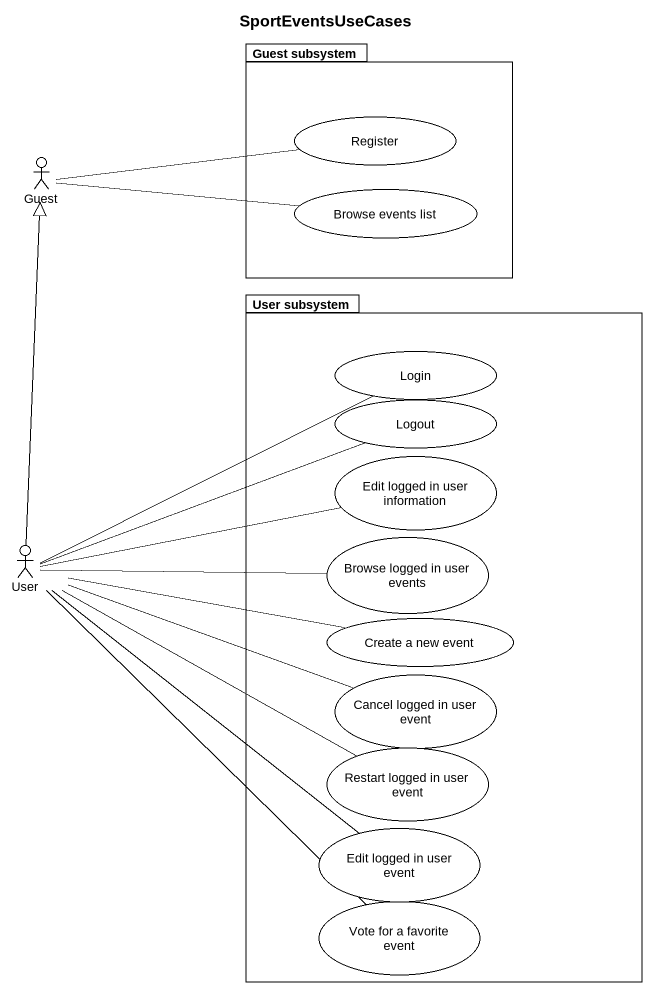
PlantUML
@startuml
title SportEventsUseCases
package "Guest subsystem" as Guest_subsystem {
  usecase Register
  usecase "Browse events list" as Browse_events_list
}
actor Guest
package "User subsystem" as User_subsystem {
  usecase Login
  usecase Logout
  usecase "Edit logged in user information" as Edit_logged_in_user
  usecase "Browse logged in user events" as Browse_logged_in_user_events
  usecase "Create a new event" as Create_a_new_event
  usecase "Cancel logged in user event" as Cancel_logged_in_user_event
  usecase "Restart logged in user event" as Restart_logged_in_user_event
  usecase "Edit logged in user event" as Edit_logged_in_user_event
  usecase "Vote for a favorite event" as Vote_for_a_favorite_event
}
actor User
Guest -right- Register
Guest -right- Browse_events_list
User -up-|> Guest
User -right- Login
User -right- Logout
User -right- Edit_logged_in_user
User -right- Browse_logged_in_user_events
User -right- Create_a_new_event
User -right- Cancel_logged_in_user_event
User -right- Restart_logged_in_user_event
User -- Edit_logged_in_user_event
User -- Vote_for_a_favorite_event
@enduml
